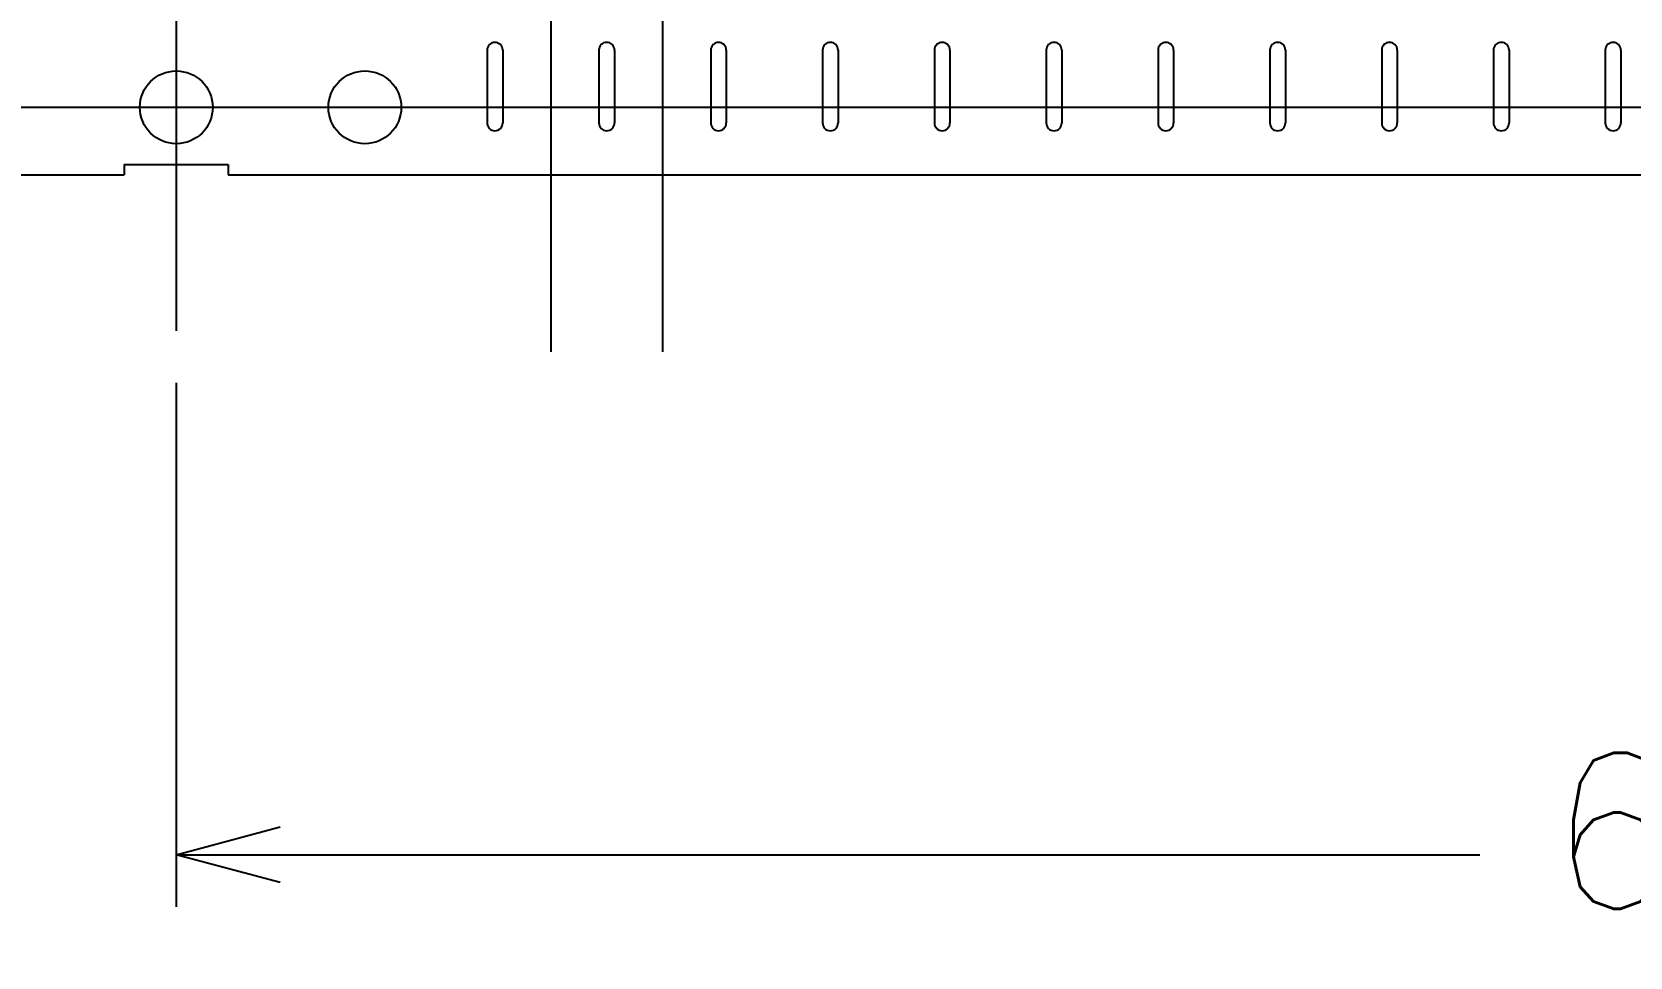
# Model space of a CAD drawing. Header units: millimetres. Extents: x -992 to 1678, y 98 to 1000.
# Drawn here: x -848.86 to -818.14, y 526.33 to 544.12 of the extents above; entities that cross this region are included whole.
import ezdxf

# ---------------------------------------------------------------- set-up
doc = ezdxf.new("R2010")
doc.units = ezdxf.units.MM
doc.header["$PDMODE"] = 3
doc.header["$PDSIZE"] = -1
doc.linetypes.add('CENTER', pattern=[10.16, 6.35, -1.27, 1.27, -1.27])
doc.layers.get('DEFPOINTS').update_dxf_attribs({"color": 10})
for name, color, linetype in [('1', 3, 'Continuous'), ('CEN', 8, 'CENTER'), ('DIM', 7, 'Continuous')]:
    doc.layers.add(name, color=color, linetype=linetype)
doc.styles.add('SIMPLEX', font='simplex')
doc.styles.get("Standard").update_dxf_attribs({"font": 'txt.shx', "bigfont": 'chineset.shx'})
doc.dimstyles.new('ISO-25', dxfattribs={"dimtxt": 2.5, "dimasz": 2.5, "dimexe": 1.25, "dimexo": 0.625, "dimtad": 1, "dimtxsty": 'Standard', "dimcen": 2.5, "dimadec": 0, "dimazin": 0, "dimtfac": 1, "dimtmove": 0, "dimatfit": 3, "dimfxl": 0, "dimarcsym": 0})

# ---------------------------------------------------------------- blocks, each defined once
blk = doc.blocks.new('_OPEN30')
at = {"color": 0, "linetype": 'ByBlock'}
for p, q in [((-1, 0.268), (0, 0)), ((0, 0), (-1, -0.268)), ((0, 0), (-1, 0))]:
    blk.add_line(p, q, dxfattribs=at)
blk = doc.blocks.new('*D47')
at = {"layer": 'DEFPOINTS', "color": 0}
for p in [(-846.086, 538.371), (-784.386, 538.371), (-784.386, 528.294)]:
    blk.add_point(p, dxfattribs=at)
at = {"layer": 'DIM', "color": 0, "lineweight": -2}
for p, q in [((-846.086, 537.371), (-846.086, 527.294)), ((-784.386, 537.371), (-784.386, 527.294)), ((-844.086, 528.294), (-821.021, 528.294)), ((-786.386, 528.294), (-809.45, 528.294))]:
    blk.add_line(p, q, dxfattribs=at)
at = {"layer": 'DIM', "color": 0, "lineweight": -2, "xscale": 2, "yscale": 2, "zscale": 2, "rotation": 180}
blk.add_blockref('_OPEN30', (-846.086, 528.294), dxfattribs=at)
at = {"layer": 'DIM', "color": 0, "lineweight": -2, "xscale": 2, "yscale": 2, "zscale": 2}
blk.add_blockref('_OPEN30', (-784.386, 528.294), dxfattribs=at)
at = {"layer": 'DIM', "color": 0, "insert": (-815.236, 528.294), "char_height": 3, "attachment_point": 5, "style": 'SIMPLEX'}
blk.add_mtext('61,7', dxfattribs=at)

msp = doc.modelspace()

# ---------------------------------------------------------------- linework, layer by layer
at = {"layer": '1'}
for p, q in [((-840.11053085, 543.77062093), (-840.11053085, 542.37062093)), ((-840.11053085, 543.77062093), (-840.11053085, 542.37062093)), ((-839.81053085, 543.77062093), (-839.81053085, 542.37062093)), ((-839.81053085, 543.77062093), (-839.81053085, 542.37062093)), ((-837.96053085, 543.77062093), (-837.96053085, 542.37062093)), ((-837.96053085, 543.77062093), (-837.96053085, 542.37062093)), ((-837.66053085, 543.77062093), (-837.66053085, 542.37062093)), ((-837.66053085, 543.77062093), (-837.66053085, 542.37062093)), ((-835.81053085, 543.77062093), (-835.81053085, 542.37062093)), ((-835.81053085, 543.77062093), (-835.81053085, 542.37062093)), ((-835.51053085, 543.77062093), (-835.51053085, 542.37062093)), ((-835.51053085, 543.77062093), (-835.51053085, 542.37062093)), ((-833.66053085, 543.77062093), (-833.66053085, 542.37062093)), ((-833.66053085, 543.77062093), (-833.66053085, 542.37062093)), ((-833.36053085, 543.77062093), (-833.36053085, 542.37062093)), ((-833.36053085, 543.77062093), (-833.36053085, 542.37062093)), ((-831.51053085, 543.77062093), (-831.51053085, 542.37062093)), ((-831.51053085, 543.77062093), (-831.51053085, 542.37062093)), ((-831.21053085, 543.77062093), (-831.21053085, 542.37062093)), ((-831.21053085, 543.77062093), (-831.21053085, 542.37062093)), ((-829.36053085, 543.77062093), (-829.36053085, 542.37062093)), ((-829.36053085, 543.77062093), (-829.36053085, 542.37062093)), ((-829.06053085, 543.77062093), (-829.06053085, 542.37062093)), ((-829.06053085, 543.77062093), (-829.06053085, 542.37062093)), ((-827.21053085, 543.77062093), (-827.21053085, 542.37062093)), ((-827.21053085, 543.77062093), (-827.21053085, 542.37062093)), ((-826.91053085, 543.77062093), (-826.91053085, 542.37062093)), ((-826.91053085, 543.77062093), (-826.91053085, 542.37062093)), ((-825.06053085, 543.77062093), (-825.06053085, 542.37062093)), ((-825.06053085, 543.77062093), (-825.06053085, 542.37062093)), ((-824.76053085, 543.77062093), (-824.76053085, 542.37062093)), ((-824.76053085, 543.77062093), (-824.76053085, 542.37062093)), ((-822.91053085, 543.77062093), (-822.91053085, 542.37062093)), ((-822.91053085, 543.77062093), (-822.91053085, 542.37062093)), ((-822.61053085, 543.77062093), (-822.61053085, 542.37062093)), ((-822.61053085, 543.77062093), (-822.61053085, 542.37062093)), ((-820.76053085, 543.77062093), (-820.76053085, 542.37062093)), ((-820.76053085, 543.77062093), (-820.76053085, 542.37062093)), ((-820.46053085, 543.77062093), (-820.46053085, 542.37062093)), ((-820.46053085, 543.77062093), (-820.46053085, 542.37062093)), ((-818.61053085, 543.77062093), (-818.61053085, 542.37062093)), ((-818.61053085, 543.77062093), (-818.61053085, 542.37062093)), ((-818.31053085, 543.77062093), (-818.31053085, 542.37062093)), ((-818.31053085, 543.77062093), (-818.31053085, 542.37062093)), ((-847.08553085, 541.57062093), (-846.08553085, 541.57062093)), ((-847.08553085, 541.57062093), (-847.08553085, 541.37062093)), ((-846.08553085, 541.57062093), (-845.08553085, 541.57062093)), ((-845.08553085, 541.57062093), (-845.08553085, 541.37062093))]:
    msp.add_line(p, q, dxfattribs=at)
at = {"layer": '1', "linetype": 'ByBlock'}
for p, q in [((-876.93553085, 541.37062093), (-847.08553085, 541.37062093)), ((-845.08553085, 541.37062093), (-815.23553085, 541.37062093))]:
    msp.add_line(p, q, dxfattribs=at)
at = {"layer": '1'}
for centre in [(-846.08553085, 542.67062093), (-842.46053085, 542.67062093)]:
    msp.add_circle(centre, 0.7, dxfattribs=at)
for centre, start, end in [((-839.96053085, 543.77062093), 0, 180), ((-839.96053085, 543.77062093), 0, 180), ((-837.81053085, 543.77062093), 0, 180), ((-837.81053085, 543.77062093), 0, 180), ((-835.66053085, 543.77062093), 0, 180), ((-835.66053085, 543.77062093), 0, 180), ((-833.51053085, 543.77062093), 0, 180), ((-833.51053085, 543.77062093), 0, 180), ((-831.36053085, 543.77062093), 0, 180), ((-831.36053085, 543.77062093), 0, 180), ((-829.21053085, 543.77062093), 0, 180), ((-829.21053085, 543.77062093), 0, 180), ((-827.06053085, 543.77062093), 0, 180), ((-827.06053085, 543.77062093), 0, 180), ((-824.91053085, 543.77062093), 0, 180), ((-824.91053085, 543.77062093), 0, 180), ((-822.76053085, 543.77062093), 0, 180), ((-822.76053085, 543.77062093), 0, 180), ((-820.61053085, 543.77062093), 0, 180), ((-820.61053085, 543.77062093), 0, 180), ((-818.46053085, 543.77062093), 0, 180), ((-818.46053085, 543.77062093), 0, 180), ((-839.96053085, 542.37062093), 180, 0), ((-839.96053085, 542.37062093), 180, 0), ((-837.81053085, 542.37062093), 180, 0), ((-837.81053085, 542.37062093), 180, 0), ((-835.66053085, 542.37062093), 180, 0), ((-835.66053085, 542.37062093), 180, 0), ((-833.51053085, 542.37062093), 180, 0), ((-833.51053085, 542.37062093), 180, 0), ((-831.36053085, 542.37062093), 180, 0), ((-831.36053085, 542.37062093), 180, 0), ((-829.21053085, 542.37062093), 180, 0), ((-829.21053085, 542.37062093), 180, 0), ((-827.06053085, 542.37062093), 180, 0), ((-827.06053085, 542.37062093), 180, 0), ((-824.91053085, 542.37062093), 180, 0), ((-824.91053085, 542.37062093), 180, 0), ((-822.76053085, 542.37062093), 180, 0), ((-822.76053085, 542.37062093), 180, 0), ((-820.61053085, 542.37062093), 180, 0), ((-820.61053085, 542.37062093), 180, 0), ((-818.46053085, 542.37062093), 180, 0), ((-818.46053085, 542.37062093), 180, 0)]:
    msp.add_arc(centre, 0.15, start, end, dxfattribs=at)
at = {"layer": 'CEN', "linetype": 'ByBlock'}
for p, q in [((-838.88553085, 604.77062093), (-838.88553085, 537.97062093)), ((-836.73553085, 604.77062093), (-836.73553085, 537.97062093)), ((-846.08553085, 604.37062093), (-846.08553085, 538.37062093)), ((-909.21053085, 542.67062093), (-660.56053085, 542.67062093))]:
    msp.add_line(p, q, dxfattribs=at)

# ---------------------------------------------------------------- dimensions: what is measured, and where the dimension line sits
at = {"layer": 'DIM'}
dim = msp.add_linear_dim(base=(-784.3855308486, 528.2944251515), p1=(-846.0855308486, 538.370620928), p2=(-784.3855308486, 538.370620928), dimstyle='ISO-25', override={"dimtxt": 3, "dimasz": 2, "dimexe": 1, "dimexo": 1, "dimgap": 1.5, "dimtad": 0, "dimdec": 8, "dimtxsty": 'SIMPLEX', "dimblk1": 'OPEN30', "dimblk2": 'OPEN30', "dimsah": 1, "dimtp": 0.05, "dimtm": 0.05, "dimtfac": 0.5, "dimtdec": 8}, dxfattribs=at)
dim.commit()
dim.dimension.update_dxf_attribs({"geometry": '*D47', "text_midpoint": (-815.2355308486, 528.2944251515)})

doc.saveas('drawing.dxf')
